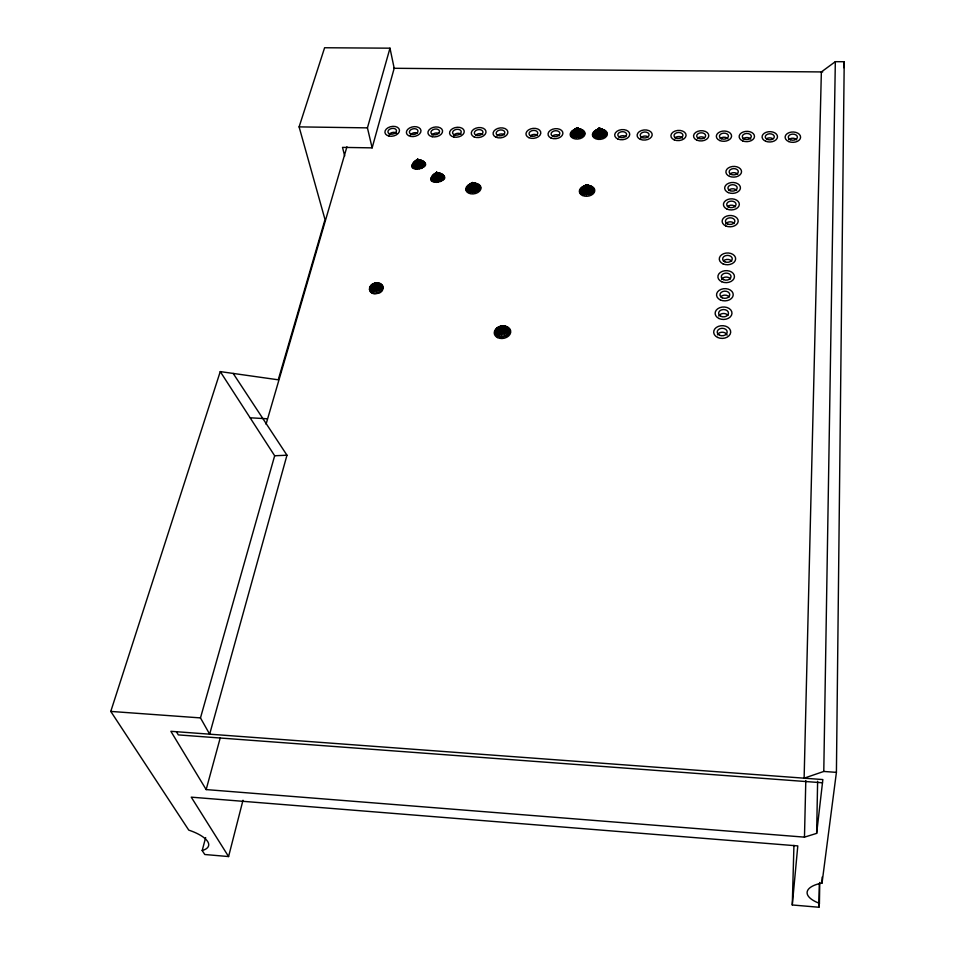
<?xml version="1.0" encoding="UTF-8"?>
<svg xmlns="http://www.w3.org/2000/svg" width="955" height="955" viewBox="0 0 955 955"><rect width="100%" height="100%" fill="white"/><g stroke="black" fill="none" stroke-linecap="round" stroke-linejoin="round"><path stroke-width="1.43" d="M374.945 293.615L374.945 283.193C383.958 280.34 386.047 293.113 376.783 293.495C368.63 295.835 366.804 284.411 374.945 283.193L379.338 283.396M417.478 169.286L417.526 159.401C443.657 166.695 396.373 176.472 417.526 159.401L422.838 160.81M436.542 182.441L436.614 172.473C462.984 180.256 415.031 189.233 436.614 172.473L441.867 173.822M509.636 331.695C509.863 323.876 496.648 324.402 495.191 331.206C494.905 339.049 508.215 338.536 509.636 331.695L501.53 326.252L498.033 327.386M472.271 192.671L472.367 182.632C498.856 190.905 450.139 199.118 472.367 182.632L477.476 183.921M836.413 772.368L844.22 61.729L835.327 61.669L821.36 71.947L804.122 778.182L823.783 771.449L836.413 772.368L822.04 883.053A34.261 12.785 4.2 0 0 819.414 903.323L818.901 907.25L792.28 904.97L793.939 845.354M501.387 336.984L501.518 326.073M823.783 771.449L835.327 61.669M822.04 883.053L822.136 877.096M818.901 907.25L819.318 883.399M819.414 903.323L819.772 882.444M816.644 833.381L822.852 779.567L170.873 731.303L206.161 789.582L804.468 837.141L816.644 833.381L817.623 781.262M576.832 137.818L577.035 127.946C602.104 137.914 554.366 142.629 577.035 127.946L581.452 129.51M586.263 194.987L586.489 184.84C612.621 194.892 562.734 200.108 586.489 184.84L591.002 186.141M599.143 138.153L599.37 128.257C624.367 138.535 576.414 142.725 599.37 128.257L603.679 129.832M804.468 837.141L805.805 780.498M843.766 67.662L844.22 61.729M792.28 904.97L797.795 845.903L191.263 797.162L228.579 856.563L204.788 854.51L202.185 850.547A31.945 11.341 12.4 0 0 188.756 830.11L110.78 711.415L220.259 371.602L278.251 379.804L325.022 219.566L299.106 126.884L324.605 47.75L389.986 48.18L394.188 68.283L372.14 147.87L342.511 147.38L344.695 155.975M373.202 293.388L374.945 283.193L377.607 283.169M415.831 169.095L417.526 159.401L421.382 160.321M434.883 182.238L436.614 172.473L440.398 173.321M470.576 192.468L472.367 182.632L475.972 183.432M499.549 336.733L501.53 326.252L505.255 326.192M575.149 137.639L577.035 127.946L582.705 130.238M584.532 194.796L586.489 184.84L592.291 186.929M597.46 137.974L599.37 128.257L604.945 130.56M228.579 856.563L242.988 800.254M202.185 850.547L205.647 837.595M206.161 789.582L220.259 737.773M233.175 373.429L286.966 455.213L209.658 734.18L200.478 717.909L274.658 455.762L220.259 371.602M372.14 147.87L367.436 127.863L389.986 48.18M266.051 424.211L346.94 146.748M371.662 292.815L374.945 283.193L380.866 283.969M414.375 168.617L417.526 159.401L423.996 161.55M433.403 181.748L436.614 172.473L443.06 174.574M469.072 191.967L472.367 182.632L478.694 184.697M497.901 336.112L501.53 326.252L506.89 326.801M573.645 137.162L577.035 127.946L583.589 131.181M595.932 137.496L599.37 128.257L605.852 131.504M582.956 194.283L586.489 184.84L593.222 187.932M413.217 167.853L417.526 159.401L424.796 162.517M370.445 291.932L374.945 283.193L382.096 284.841M432.221 180.972L436.614 172.473L443.872 175.565M467.866 191.179L472.367 182.632L479.541 185.7M572.391 136.434L577.035 127.946L584.078 132.268M594.679 136.768L599.37 128.257L606.353 132.59M496.564 335.181L501.53 326.252L508.227 327.72M581.667 193.483L586.489 184.84L589.438 185.64M412.429 166.886L417.526 159.401L425.178 163.627M431.409 179.994L436.614 172.473L444.266 176.687M369.633 290.821L374.945 283.193L382.919 285.951M467.019 190.188L472.367 182.632L479.959 186.846M571.508 135.491L577.035 127.946L584.114 133.425M593.771 135.813L599.37 128.257L606.401 133.748M580.747 192.48L586.489 184.84L593.735 189.102M582.717 186.738L586.489 184.84L593.783 190.343M495.633 333.999L501.53 326.252L509.158 328.902M412.059 165.776L417.526 159.401L425.106 164.821M431.027 178.86L436.614 172.473L444.218 177.905M369.263 289.532L374.945 283.193L383.289 287.228M466.601 189.03L472.367 182.632L479.935 188.075M571.03 134.392L577.035 127.946L583.708 134.583M593.282 134.727L599.37 128.257L602.163 129.367M580.246 191.31L586.489 184.84L593.365 191.573M495.168 332.638L501.53 326.252L509.648 330.251M412.13 164.582L417.526 159.401L424.593 166.003M431.087 177.654L436.614 172.473L443.705 179.098M466.649 187.801L472.367 182.632L479.446 189.293M369.382 288.171L374.945 283.193L383.182 288.589M571.006 133.234L577.035 127.946L582.884 135.658M593.234 133.557L599.37 128.257L606.007 134.906M580.21 190.069L586.489 184.84L592.518 192.707M412.644 163.412L417.526 159.401L423.674 167.089M431.6 176.448L436.614 172.473L442.786 180.209M495.191 331.206L501.53 326.252L509.122 333.116M469.311 184.518L472.367 182.632L478.539 190.415M467.138 186.595L472.367 182.632L477.273 191.37M413.575 162.326L417.526 159.401L418.039 160.273M571.412 132.088L577.035 127.946L581.691 136.565M369.955 286.834L374.945 283.193L382.609 289.938M593.64 132.411L599.37 128.257L605.195 135.98M432.52 175.35L436.614 172.473L441.52 181.152M573.442 130.107L577.035 127.946L580.21 137.257M580.628 188.839L586.489 184.84L591.288 193.686M468.046 185.473L472.367 182.632L475.733 192.098M572.248 131.014L577.035 127.946L578.551 137.687M594.452 131.336L599.37 128.257L604.002 136.899M495.705 329.785L501.53 326.252L508.167 334.429M370.97 285.593L374.945 283.193L381.606 291.18M372.343 284.554L374.945 283.193L380.233 292.23M581.488 187.705L586.489 184.84L589.76 194.414M584.233 186.01L586.489 184.84L588.053 194.868M595.645 130.429L599.37 128.257L602.533 137.592M433.797 174.407L436.614 172.473L437.008 173.261L438.739 173.142M414.84 161.395L417.526 159.401L422.408 168.02M496.672 328.484L501.53 326.252L506.807 335.539M373.978 283.766L375.781 283.301M470.851 183.802L472.546 183.36A7.664 5.264 -9.4 0 0 466.9 191.931A7.664 5.264 -9.4 0 0 479.732 191.012A7.664 5.264 -9.4 0 0 474.54 183.265M574.91 129.426L576.557 128.997M499.68 326.562L503.416 325.942M600.48 129.188L598.761 129.319L599.37 128.257L600.874 138.021M585.94 185.568L587.719 185.437M274.658 455.762L286.966 455.213M393.699 68.283L822.673 71.947M299.106 126.884L367.436 127.863M250.21 417.789L267.185 418.768M110.78 711.415L200.478 717.909M822.482 782.778L178.31 734.896L176.4 731.709M578.276 128.865L579.948 129.044M378.586 293.018L374.945 283.193L376.783 293.495M420.88 168.737L417.526 159.401L419.197 169.166M439.98 181.868L436.614 172.473L438.285 182.31M505.147 336.363L501.53 326.252L503.297 336.864M472.367 182.632L474.026 192.54M602.533 129.462A7.521 5.05 -5.7 0 1 605.112 137.687A7.521 5.05 -5.7 0 1 592.792 136.398A7.521 5.05 -5.7 0 1 600.623 129.259M578.444 128.949A7.497 5.038 -6.3 0 1 584.006 136.255A7.497 5.038 -6.3 0 1 571.4 137.198A7.497 5.038 -6.3 0 1 576.498 129.092M788.794 139.657A4.536 3.044 -0.3 0 1 796.649 139.776M766.578 138.702A4.524 3.044 -0.9 0 1 772.953 138.785M742.954 138.976A4.5 3.032 -1.6 0 1 750.737 139.084M720.177 138.63A4.489 3.02 -2.2 0 1 727.937 138.75M697.508 138.296A4.477 3.02 -2.8 0 1 704.575 137.783M674.922 137.962A4.453 3.008 -3.4 0 1 682.61 138.081M640.698 138.177A4.441 2.996 -4.4 0 1 648.242 136.947M618.888 137.126A4.429 2.984 -5 0 1 625.871 136.613M552.408 136.135A4.393 2.949 -6.9 0 1 559.344 135.622M530.443 135.813A4.381 2.937 -7.5 0 1 537.343 135.3M497.077 136.028A4.369 2.925 -8.4 0 1 504.526 134.822M475.912 135.001A4.357 2.901 -9 0 1 482.764 134.5M453.661 135.383A4.345 2.889 -9.6 0 1 461.086 134.178M432.09 135.061A4.345 2.877 -10.1 0 1 438.739 133.378M410.268 135.503A4.333 2.865 -10.7 0 1 417.251 133.055M389.21 134.416A4.321 2.853 -11.2 0 1 396.6 133.222M729.835 174.144A4.584 3.152 -1.7 0 1 737.761 174.299M728.641 190.272A4.632 3.211 -1.6 0 1 736.639 190.427M727.435 206.686A4.668 3.271 -1.6 0 1 735.493 206.853M725.669 224.186A4.715 3.331 -1.5 0 1 729.763 221.847A4.715 3.331 -1.5 0 1 734.335 223.577M723.413 260.99A4.811 3.462 -1.3 0 1 731.721 261.216M721.562 279.552A4.847 3.534 -1.2 0 1 725.788 277.081A4.847 3.534 -1.2 0 1 730.48 278.956M720.762 296.778A4.894 3.605 -1.1 0 1 729.226 297.029M718.852 316.045A4.942 3.665 -1 0 1 723.162 313.503A4.942 3.665 -1 0 1 727.949 315.448M717.456 334.835A4.99 3.736 -0.9 0 1 722.469 332.221A4.99 3.736 -0.9 0 1 727.077 335.145M788.818 141.603A7.736 5.181 -0.3 0 0 800.588 137.269A7.736 5.181 -0.3 0 0 789.14 132.626A7.736 5.181 -0.3 0 0 788.818 141.603M765.719 141.256A7.712 5.169 -1 0 0 777.489 136.923A7.712 5.169 -1 0 0 766.149 132.303A7.712 5.169 -1 0 0 765.719 141.256M742.703 140.91A7.676 5.157 -1.6 0 0 754.486 136.589A7.676 5.157 -1.6 0 0 743.253 131.981A7.676 5.157 -1.6 0 0 742.703 140.91M719.795 140.564A7.652 5.145 -2.2 0 0 731.578 136.255A7.652 5.145 -2.2 0 0 720.452 131.659A7.652 5.145 -2.2 0 0 719.795 140.564M696.971 140.218A7.628 5.121 -2.8 0 0 708.777 135.92A7.628 5.121 -2.8 0 0 697.759 131.336A7.628 5.121 -2.8 0 0 696.971 140.218M674.254 139.884A7.604 5.109 -3.5 0 0 686.06 135.586A7.604 5.109 -3.5 0 0 675.149 131.014A7.604 5.109 -3.5 0 0 674.254 139.884M640.363 139.37A7.568 5.085 -4.4 0 0 652.181 135.097A7.568 5.085 -4.4 0 0 641.426 130.537A7.568 5.085 -4.4 0 0 640.363 139.37M617.885 139.036A7.545 5.073 -5 0 0 629.715 134.762A7.545 5.073 -5 0 0 619.055 130.214A7.545 5.073 -5 0 0 617.885 139.036M551.023 138.021A7.485 5.014 -6.9 0 0 562.865 133.784A7.485 5.014 -6.9 0 0 552.515 129.271A7.485 5.014 -6.9 0 0 551.023 138.021M528.915 137.687A7.461 4.99 -7.5 0 0 540.769 133.461A7.461 4.99 -7.5 0 0 530.514 128.949A7.461 4.99 -7.5 0 0 528.915 137.687M495.932 137.198A7.437 4.966 -8.4 0 0 507.809 132.984A7.437 4.966 -8.4 0 0 497.698 128.483A7.437 4.966 -8.4 0 0 495.932 137.198M474.062 136.863A7.425 4.942 -9 0 0 485.94 132.661A7.425 4.942 -9 0 0 475.936 128.173A7.425 4.942 -9 0 0 474.062 136.863M453.923 137.066A7.413 4.918 -9.6 0 0 464.214 131.038A7.413 4.918 -9.6 0 0 452.575 128.65A7.413 4.918 -9.6 0 0 453.923 137.066M432.221 136.732A7.401 4.894 -10.1 0 0 442.547 130.728A7.401 4.894 -10.1 0 0 430.98 128.34A7.401 4.894 -10.1 0 0 432.221 136.732M410.602 136.41A7.389 4.882 -10.7 0 0 420.964 130.417A7.389 4.882 -10.7 0 0 409.48 128.03A7.389 4.882 -10.7 0 0 410.602 136.41M389.079 136.088A7.377 4.859 -11.2 0 0 399.476 130.107A7.377 4.859 -11.2 0 0 388.064 127.719A7.377 4.859 -11.2 0 0 389.079 136.088M729.501 176.341A7.819 5.36 -1.7 0 0 741.534 171.888A7.819 5.36 -1.7 0 0 730.133 167.053A7.819 5.36 -1.7 0 0 729.501 176.341M728.295 192.588A7.891 5.455 -1.7 0 0 740.435 188.063A7.891 5.455 -1.7 0 0 728.94 183.133A7.891 5.455 -1.7 0 0 728.295 192.588M727.077 209.121A7.962 5.563 -1.6 0 0 739.325 204.537A7.962 5.563 -1.6 0 0 727.722 199.5A7.962 5.563 -1.6 0 0 727.077 209.121M725.824 225.965A8.034 5.658 -1.5 0 0 738.191 221.309A8.034 5.658 -1.5 0 0 726.492 216.164A8.034 5.658 -1.5 0 0 725.824 225.965M723.019 263.867A8.189 5.897 -1.3 0 0 735.637 259.056A8.189 5.897 -1.3 0 0 723.711 253.66A8.189 5.897 -1.3 0 0 723.019 263.867M721.693 281.737A8.273 6.005 -1.2 0 0 734.443 276.843A8.273 6.005 -1.2 0 0 722.398 271.327A8.273 6.005 -1.2 0 0 721.693 281.737M720.357 299.942A8.344 6.124 -1.2 0 0 733.213 294.976A8.344 6.124 -1.2 0 0 721.073 289.341A8.344 6.124 -1.2 0 0 720.357 299.942M718.972 318.504A8.428 6.243 -1.1 0 0 731.972 313.467A8.428 6.243 -1.1 0 0 719.712 307.701A8.428 6.243 -1.1 0 0 718.972 318.504M717.575 337.425A8.511 6.363 -1 0 0 730.694 332.304A8.511 6.363 -1 0 0 718.315 326.407A8.511 6.363 -1 0 0 717.575 337.425M582.514 195.5A7.759 5.384 -6 0 0 594.75 191.024A7.759 5.384 -6 0 0 583.899 186.13A7.759 5.384 -6 0 0 582.514 195.5M497.424 337.557A8.309 6.196 -9.4 0 0 510.674 332.519A8.309 6.196 -9.4 0 0 499.37 326.717A8.309 6.196 -9.4 0 0 497.424 337.557M790.477 139.764A4.548 3.044 -0.3 0 0 797.401 137.222A4.548 3.044 -0.3 0 0 790.668 134.488A4.548 3.044 -0.3 0 0 790.477 139.764M767.378 139.418A4.536 3.044 -1 0 0 774.314 136.875A4.536 3.044 -1 0 0 767.641 134.154A4.536 3.044 -1 0 0 767.378 139.418M744.387 139.084A4.512 3.032 -1.6 0 0 751.322 136.541A4.512 3.032 -1.6 0 0 744.721 133.831A4.512 3.032 -1.6 0 0 744.387 139.084M721.491 138.738A4.5 3.02 -2.2 0 0 728.426 136.207A4.5 3.02 -2.2 0 0 721.896 133.497A4.5 3.02 -2.2 0 0 721.491 138.738M698.69 138.403A4.489 3.02 -2.8 0 0 705.638 135.873A4.489 3.02 -2.8 0 0 699.167 133.175A4.489 3.02 -2.8 0 0 698.69 138.403M675.997 138.057A4.465 3.008 -3.5 0 0 682.944 135.538A4.465 3.008 -3.5 0 0 676.522 132.841A4.465 3.008 -3.5 0 0 675.997 138.057M642.118 137.556A4.453 2.996 -4.4 0 0 649.078 135.049A4.453 2.996 -4.4 0 0 642.751 132.363A4.453 2.996 -4.4 0 0 642.118 137.556M619.664 137.222A4.441 2.984 -5 0 0 626.623 134.715A4.441 2.984 -5 0 0 620.356 132.041A4.441 2.984 -5 0 0 619.664 137.222M552.85 136.231A4.405 2.949 -6.9 0 0 559.821 133.748A4.405 2.949 -6.9 0 0 553.733 131.074A4.405 2.949 -6.9 0 0 552.85 136.231M530.753 135.897A4.393 2.937 -7.5 0 0 537.737 133.414A4.393 2.937 -7.5 0 0 531.708 130.763A4.393 2.937 -7.5 0 0 530.753 135.897M497.806 135.407A4.381 2.925 -8.4 0 0 504.789 132.936A4.381 2.925 -8.4 0 0 498.844 130.286A4.381 2.925 -8.4 0 0 497.806 135.407M475.948 135.085A4.369 2.913 -9 0 0 482.932 132.614A4.369 2.913 -9 0 0 477.046 129.976A4.369 2.913 -9 0 0 475.948 135.085M455.141 135.073A4.357 2.889 -9.6 0 0 461.205 131.539A4.357 2.889 -9.6 0 0 454.353 130.119A4.357 2.889 -9.6 0 0 455.141 135.073M433.463 134.751A4.357 2.877 -10.1 0 0 439.539 131.217A4.357 2.877 -10.1 0 0 432.734 129.808A4.357 2.877 -10.1 0 0 433.463 134.751M411.868 134.428A4.345 2.865 -10.7 0 0 417.968 130.907A4.345 2.865 -10.7 0 0 411.211 129.498A4.345 2.865 -10.7 0 0 411.868 134.428M390.368 134.106A4.333 2.853 -11.2 0 0 396.492 130.596A4.333 2.853 -11.2 0 0 389.771 129.188A4.333 2.853 -11.2 0 0 390.368 134.106M731.232 174.443A4.596 3.152 -1.7 0 0 738.311 171.828A4.596 3.152 -1.7 0 0 731.614 168.987A4.596 3.152 -1.7 0 0 731.232 174.443M730.05 190.654A4.644 3.211 -1.7 0 0 737.188 188.004A4.644 3.211 -1.7 0 0 730.432 185.091A4.644 3.211 -1.7 0 0 730.05 190.654M728.832 207.163A4.679 3.271 -1.6 0 0 736.042 204.466A4.679 3.271 -1.6 0 0 729.226 201.493A4.679 3.271 -1.6 0 0 728.832 207.163M727.603 223.971A4.727 3.331 -1.5 0 0 734.884 221.238A4.727 3.331 -1.5 0 0 728.008 218.194A4.727 3.331 -1.5 0 0 727.603 223.971M724.845 261.789A4.823 3.474 -1.3 0 0 732.27 258.96A4.823 3.474 -1.3 0 0 725.251 255.785A4.823 3.474 -1.3 0 0 724.845 261.789M723.532 279.624A4.871 3.534 -1.2 0 0 731.041 276.747A4.871 3.534 -1.2 0 0 723.962 273.5A4.871 3.534 -1.2 0 0 723.532 279.624M722.207 297.793A4.906 3.605 -1.2 0 0 729.775 294.88A4.906 3.605 -1.2 0 0 722.637 291.55A4.906 3.605 -1.2 0 0 722.207 297.793M720.846 316.308A4.954 3.677 -1.1 0 0 728.498 313.359A4.954 3.677 -1.1 0 0 721.288 309.957A4.954 3.677 -1.1 0 0 720.846 316.308M719.473 335.193A5.002 3.748 -1 0 0 727.197 332.185A5.002 3.748 -1 0 0 719.915 328.711A5.002 3.748 -1 0 0 719.473 335.193"/></g></svg>
